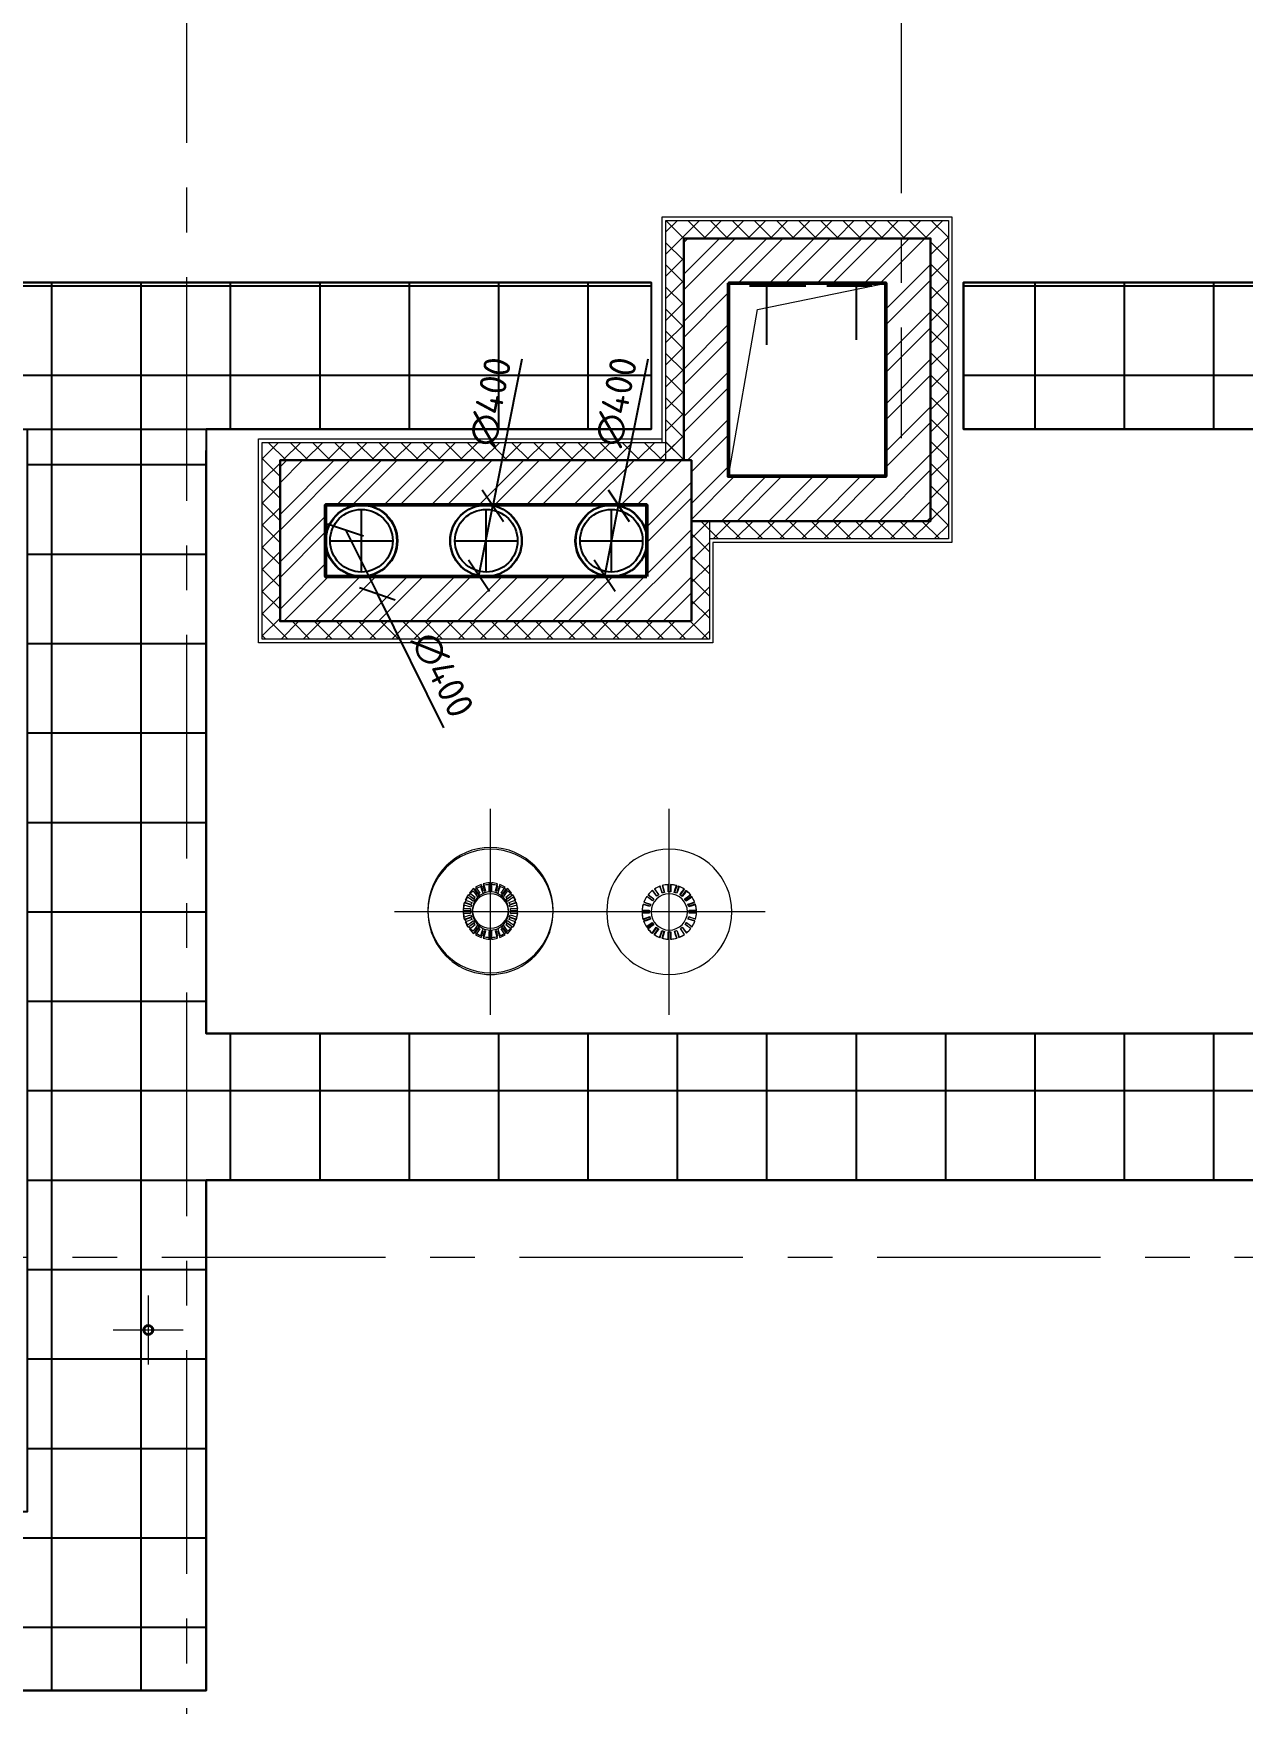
# Model space of a CAD drawing. Header units: millimetres. Extents: x -8689834 to 9419935, y 0 to 135940.
# Drawn here: x 492271 to 499035, y 72669 to 82007 of the extents above; entities that cross this region are included whole.
import ezdxf
from ezdxf import colors
from ezdxf.entities.mleader import LeaderData, LeaderLine
from ezdxf.math import Vec2, Vec3

# ---------------------------------------------------------------- set-up
doc = ezdxf.new("R2010")
doc.units = ezdxf.units.MM
doc.header["$MEASUREMENT"] = 0
doc.linetypes.add('CENTER', pattern=[2, 1.25, -0.25, 0.25, -0.25])
doc.layers.get('0').update_dxf_attribs({"color": 250, "lineweight": 9})
for name, color, linetype, lineweight in [('_ВК-К1', 14, 'Continuous', 40), ('АР_Воронки н', 82, 'Continuous', 9), ('АР_Оси', 7, 'Continuous', 9), ('АР_Отметки', 250, 'Continuous', 15), ('АР_Перегородки кирпич', 244, 'Continuous', 30), ('АР_Перегородки_кирпич_Штрих', 244, 'Continuous', 5), ('АР_Утеплитель', 154, 'Continuous', 9), ('АР_Штрих утеплитель', 24, 'Continuous', 13), ('ОБОРУДОВАНИЕ', 253, 'Continuous', 5), ('Подвал', 250, 'Continuous', 30), ('ПРОЕМЫ ОВ', 173, 'Continuous', 50)]:
    doc.layers.add(name, color=color, linetype=linetype, lineweight=lineweight)
for name, color, linetype in [('АР_Кровля дорожки', 245, 'Continuous'), ('М_дефлектор', 122, 'Continuous'), ('М_проемы ОВ', 30, 'Continuous'), ('М_проемы ОВ вч', 210, 'Continuous'), ('Тонкая', 7, 'Continuous')]:
    doc.layers.add(name, color=color, linetype=linetype)
doc.layers.get('0').freeze()
doc.styles.add('ISOCPEUR', font='isocpeur.ttf', dxfattribs={"width": 0.7})
doc.styles.add('RomanS', font='isocpeur.ttf')
doc.dimstyles.new('Тимур', dxfattribs={"dimscale": 100, "dimtxt": 250, "dimasz": 1.5, "dimexe": 1, "dimexo": 0, "dimgap": 0.5, "dimtad": 1, "dimdec": 0, "dimrnd": 10, "dimzin": 12, "dimdsep": 46, "dimtxsty": 'RomanS', "dimblk1": 'OBLIQUE', "dimblk2": 'OBLIQUE', "dimsah": 1, "dimcen": 3, "dimdle": 1, "dimclrd": 256, "dimclre": 256, "dimclrt": 256, "dimadec": 0, "dimazin": 0, "dimtfac": 0.666667, "dimtdec": 0, "dimtmove": 0, "dimatfit": 3, "dimldrblk": 'OBLIQUE', "dimfxl": 1, "dimtvp": 1, "dimtolj": 1, "dimtzin": 12, "dimlwd": -1, "dimlwe": -1, "dimarcsym": 0})
pattern_1 = [(90, (508874.3, 75595.77), (-500, 0), []), (180, (508874.3, 75595.77), (-3e-14, -500), [])]

# ---------------------------------------------------------------- blocks, each defined once
blk = doc.blocks.new('M_Сток крыши - Сетчатый фильтр 380 мм - Слив 200 мм 2-3193379-Кровля')
at = {"layer": 'ОБОРУДОВАНИЕ', "color": 3, "lineweight": 20, "flags": 128}
for points in [[(-118, 96.4), (-101.8, 84.6), (-85.6, 72.8)], [(-69.8, 88.1), (-81.6, 104.3), (-93.4, 120.5)], [(-83, 127.8), (-71.2, 111.6), (-59.5, 95.4)], [(-39.9, 105.1), (-46.1, 124.1), (-52.3, 143.1)], [(-40.2, 147), (-34, 128), (-27.8, 108.9)], [(-6.3, 112.2), (-6.3, 132.3), (-6.3, 152.3)], [(6.4, 152.3), (6.4, 132.3), (6.4, 112.2)], [(27.8, 108.9), (34, 128), (40.2, 147)], [(52.3, 143.1), (46.1, 124.1), (39.9, 105.1)], [(59.5, 95.4), (71.2, 111.6), (83, 127.8)], [(93.4, 120.5), (81.6, 104.3), (69.8, 88.1)], [(85.6, 72.8), (101.8, 84.6), (118, 96.4)], [(-152.1, 9.1), (-132.1, 9.1), (-112, 9.1)], [(-108, 31.2), (-127, 37.4), (-146, 43.5)], [(-141.9, 55.6), (-122.9, 49.4), (-103.8, 43.2)], [(-93.3, 62.7), (-109.5, 74.5), (-125.7, 86.2)], [(125.7, 86.2), (109.5, 74.5), (93.3, 62.7)], [(103.8, 43.2), (122.9, 49.4), (141.9, 55.6)], [(146, 43.5), (127, 37.4), (108, 31.2)], [(112, 9.1), (132.1, 9.1), (152.1, 9.1)], [(-112.4, -3.6), (-132.4, -3.6), (-152.4, -3.6)], [(-147.5, -38.5), (-128.4, -32.3), (-109.3, -26.1)], [(-105.7, -38.3), (-124.7, -44.4), (-143.8, -50.6)], [(-128.1, -82.5), (-111.9, -70.7), (-95.7, -58.9)], [(-88.5, -69.4), (-104.7, -81.1), (-120.8, -92.9)], [(-95.9, -118.4), (-84.1, -102.2), (-72.4, -86)], [(72.4, -86), (84.1, -102.2), (95.9, -118.4)], [(120.8, -92.9), (104.7, -81.1), (88.5, -69.4)], [(95.7, -58.9), (111.9, -70.7), (128.1, -82.5)], [(143.8, -50.6), (124.7, -44.4), (105.7, -38.3)], [(109.3, -26.1), (128.4, -32.3), (147.5, -38.5)], [(152.4, -3.6), (132.4, -3.6), (112.4, -3.6)], [(-62.2, -93.6), (-74, -109.8), (-85.7, -126)], [(-53.9, -142.6), (-47.7, -123.5), (-41.5, -104.5)], [(-29.5, -108.5), (-35.7, -127.5), (-41.8, -146.5)], [(-6.3, -152.3), (-6.3, -132.3), (-6.3, -112.2)], [(6.4, -112.2), (6.4, -132.3), (6.4, -152.3)], [(41.8, -146.5), (35.7, -127.5), (29.5, -108.5)], [(41.5, -104.5), (47.7, -123.5), (53.9, -142.6)], [(85.7, -126), (74, -109.8), (62.2, -93.6)]]:
    blk.add_lwpolyline(points, dxfattribs=at)
at = {"layer": 'ОБОРУДОВАНИЕ', "color": 3, "lineweight": 20}
for radius, start, end in [(350, 360, 180), (152.4, 127.77498, 140.76775), (101.6, 360, 180), (152.4, 110.06569, 122.99867), (112.4, 121.92953, 128.40667), (152.4, 92.38802, 105.28959), (112.4, 104.32433, 110.80098), (112.4, 86.76177, 93.23823), (152.4, 74.71041, 87.61198), (112.4, 69.19902, 75.67567), (152.4, 57.00133, 69.93431), (112.4, 51.59333, 58.07047), (152.4, 39.23225, 52.22502), (152.4, 163.39621, 176.56836), (152.4, 145.5443, 158.61946), (112.4, 175.34537, 180), (112.4, 157.41475, 163.893), (112.4, 139.61607, 146.09383), (112.4, 33.90617, 40.38393), (112.4, 16.107, 22.58525), (112.4, 360, 4.65463), (152.4, 21.38054, 34.4557), (152.4, 3.43164, 16.60379), (350, 180, 360), (152.4, 181.34518, 194.61946), (152.4, 199.39621, 212.76775), (152.4, 217.5443, 230.99867), (112.4, 180, 181.82381), (112.4, 193.41475, 199.893), (101.6, 180, 360), (112.4, 211.61607, 218.09383), (112.4, 229.92953, 236.40667), (112.4, 303.59333, 310.07047), (112.4, 321.90617, 328.38393), (152.4, 309.00133, 322.4557), (112.4, 340.107, 346.58525), (112.4, 358.17619, 360), (152.4, 327.23225, 340.60379), (152.4, 345.38054, 358.65482), (152.4, 235.77498, 249.28959), (152.4, 254.06569, 267.61198), (112.4, 248.32433, 254.80098), (112.4, 266.76177, 273.23823), (152.4, 272.38802, 285.93431), (112.4, 285.19902, 291.67567), (152.4, 290.71041, 304.22502)]:
    blk.add_arc((0, 0), radius, start, end, dxfattribs=at)
blk = doc.blocks.new('_DotSmall')
at = {"color": 0, "linetype": 'ByBlock', "const_width": 0.5}
blk.add_lwpolyline([(-0.0625, 0, 1), (0.0625, 0, 1)], format="xyb", close=True, dxfattribs=at)
blk = doc.blocks.new('A$C357e6c43')
at = {"layer": 'АР_Воронки н', "flags": 128}
for points in [[(-118, 96.4), (-101.8, 84.6), (-85.6, 72.8)], [(-69.8, 88.1), (-81.6, 104.3), (-93.4, 120.5)], [(-83, 127.8), (-71.2, 111.6), (-59.5, 95.4)], [(-39.9, 105.1), (-46.1, 124.1), (-52.3, 143.1)], [(-40.2, 147), (-34, 128), (-27.8, 108.9)], [(-6.3, 112.2), (-6.3, 132.3), (-6.3, 152.3)], [(6.4, 152.3), (6.4, 132.3), (6.4, 112.2)], [(27.8, 108.9), (34, 128), (40.2, 147)], [(52.3, 143.1), (46.1, 124.1), (39.9, 105.1)], [(59.5, 95.4), (71.2, 111.6), (83, 127.8)], [(93.4, 120.5), (81.6, 104.3), (69.8, 88.1)], [(85.6, 72.8), (101.8, 84.6), (118, 96.4)], [(-152.1, 9.1), (-132.1, 9.1), (-112, 9.1)], [(-108, 31.2), (-127, 37.4), (-146, 43.5)], [(-141.9, 55.6), (-122.9, 49.4), (-103.8, 43.2)], [(-93.3, 62.7), (-109.5, 74.5), (-125.7, 86.2)], [(125.7, 86.2), (109.5, 74.5), (93.3, 62.7)], [(103.8, 43.2), (122.9, 49.4), (141.9, 55.6)], [(146, 43.5), (127, 37.4), (108, 31.2)], [(112, 9.1), (132.1, 9.1), (152.1, 9.1)], [(-112.4, -3.6), (-132.4, -3.6), (-152.4, -3.6)], [(-147.5, -38.5), (-128.4, -32.3), (-109.3, -26.1)], [(-105.7, -38.3), (-124.7, -44.4), (-143.8, -50.6)], [(-128.1, -82.5), (-111.9, -70.7), (-95.7, -58.9)], [(-88.5, -69.4), (-104.7, -81.1), (-120.8, -92.9)], [(-95.9, -118.4), (-84.1, -102.2), (-72.4, -86)], [(72.4, -86), (84.1, -102.2), (95.9, -118.4)], [(120.8, -92.9), (104.7, -81.1), (88.5, -69.4)], [(95.7, -58.9), (111.9, -70.7), (128.1, -82.5)], [(143.8, -50.6), (124.7, -44.4), (105.7, -38.3)], [(109.3, -26.1), (128.4, -32.3), (147.5, -38.5)], [(152.4, -3.6), (132.4, -3.6), (112.4, -3.6)], [(-62.2, -93.6), (-74, -109.8), (-85.7, -126)], [(-53.9, -142.6), (-47.7, -123.5), (-41.5, -104.5)], [(-29.5, -108.5), (-35.7, -127.5), (-41.8, -146.5)], [(-6.3, -152.3), (-6.3, -132.3), (-6.3, -112.2)], [(6.4, -112.2), (6.4, -132.3), (6.4, -152.3)], [(41.8, -146.5), (35.7, -127.5), (29.5, -108.5)], [(41.5, -104.5), (47.7, -123.5), (53.9, -142.6)], [(85.7, -126), (74, -109.8), (62.2, -93.6)]]:
    blk.add_lwpolyline(points, dxfattribs=at)
at = {"layer": 'АР_Воронки н'}
for radius, start, end in [(350, 0, 180), (152.4, 127.77498, 140.76775), (101.6, 0, 180), (152.4, 110.06569, 122.99867), (112.4, 121.92953, 128.40667), (152.4, 92.38802, 105.28959), (112.4, 104.32433, 110.80098), (112.4, 86.76177, 93.23823), (152.4, 74.71041, 87.61198), (112.4, 69.19902, 75.67567), (152.4, 57.00133, 69.93431), (112.4, 51.59333, 58.07047), (152.4, 39.23225, 52.22502), (350, 180, 0), (152.4, 163.39621, 176.56836), (152.4, 145.5443, 158.61946), (112.4, 175.34537, 180), (112.4, 180, 181.82381), (112.4, 157.41475, 163.893), (101.6, 180, 0), (112.4, 139.61607, 146.09383), (112.4, 33.90617, 40.38393), (112.4, 16.107, 22.58525), (112.4, 0, 4.65463), (112.4, 358.17619, 0), (152.4, 21.38054, 34.4557), (152.4, 3.43164, 16.60379), (152.4, 181.34518, 194.61946), (152.4, 199.39621, 212.76775), (152.4, 217.5443, 230.99867), (112.4, 193.41475, 199.893), (112.4, 211.61607, 218.09383), (112.4, 229.92953, 236.40667), (112.4, 303.59333, 310.07047), (112.4, 321.90617, 328.38393), (152.4, 309.00133, 322.4557), (112.4, 340.107, 346.58525), (152.4, 327.23225, 340.60379), (152.4, 345.38054, 358.65482), (152.4, 235.77498, 249.28959), (152.4, 254.06569, 267.61198), (112.4, 248.32433, 254.80098), (112.4, 266.76177, 273.23823), (152.4, 272.38802, 285.93431), (112.4, 285.19902, 291.67567), (152.4, 290.71041, 304.22502)]:
    blk.add_arc((0, 0), radius, start, end, dxfattribs=at)
blk = doc.blocks.new('A$C8068bb3d')
at = {"layer": 'АР_Оси', "linetype": 'CENTER', "ltscale": 1000}
for p, q in [((0, -576.3), (0, 576.3)), ((537, 0), (-537, 0))]:
    blk.add_line(p, q, dxfattribs=at)
blk = doc.blocks.new('A$Cd8bddbec')
at = {"color": 251, "linetype": 'ByBlock'}
for points in [[(-1.8, 175), (-1.8, -175)], [(-175, 0), (175, 0)]]:
    blk.add_lwpolyline(points, dxfattribs=at)
blk.add_circle((0, 0), 175, dxfattribs=at)
at = {"layer": 'М_дефлектор'}
blk.add_circle((-1.8, 0), 200, dxfattribs=at)
blk = doc.blocks.new('_Oblique')
at = {"color": 0, "linetype": 'ByBlock', "lineweight": -2}
blk.add_line((-0.5, -0.5), (0.5, 0.5), dxfattribs=at)
blk = doc.blocks.new('*D723')
at = {"layer": 'М_проемы ОВ', "transparency": 16777216}
for p in [(495004.1, 80185.4), (494763.4, 78974.1)]:
    blk.add_line(p, (494841.4, 79366.4), dxfattribs=at)
at = {"layer": 'М_проемы ОВ', "linetype": 'ByBlock', "transparency": 16777216, "xscale": 150, "yscale": 150, "zscale": 150}
for p, rotation in [((494841.4, 79366.4), 258.7608743418892), ((494763.4, 78974.1), 78.76087434188919)]:
    blk.add_blockref('_Oblique', p, dxfattribs=dict(at, rotation=rotation))
at = {"layer": 'М_проемы ОВ', "linetype": 'ByBlock', "transparency": 16777216, "insert": (494829.4, 79947.4), "char_height": 150, "attachment_point": 5, "rotation": 78.76087, "style": 'RomanS'}
blk.add_mtext('\\A1;∅400', dxfattribs=at)
blk = doc.blocks.new('*D724')
at = {"layer": 'М_проемы ОВ', "transparency": 16777216}
for p in [(495707.7, 80185.4), (495467, 78974.1)]:
    blk.add_line(p, (495545, 79366.5), dxfattribs=at)
at = {"layer": 'М_проемы ОВ', "linetype": 'ByBlock', "transparency": 16777216, "xscale": 150, "yscale": 150, "zscale": 150}
for p, rotation in [((495545, 79366.5), 258.7608743419031), ((495467, 78974.1), 78.7608743419031)]:
    blk.add_blockref('_Oblique', p, dxfattribs=dict(at, rotation=rotation))
at = {"layer": 'М_проемы ОВ', "linetype": 'ByBlock', "transparency": 16777216, "insert": (495533, 79947.4), "char_height": 150, "attachment_point": 5, "rotation": 78.76087, "style": 'RomanS'}
blk.add_mtext('\\A1;∅400', dxfattribs=at)
blk = doc.blocks.new('*D1206')
at = {"layer": 'М_проемы ОВ', "transparency": 16777216}
for p in [(494016.8, 79230.7), (494567.8, 78125.4)]:
    blk.add_line(p, (494195.2, 78872.7), dxfattribs=at)
at = {"layer": 'М_проемы ОВ', "linetype": 'ByBlock', "transparency": 16777216, "xscale": 150, "yscale": 150, "zscale": 150}
for p, rotation in [((494016.8, 79230.7), 296.4969972592316), ((494195.2, 78872.7), 116.4969972592317)]:
    blk.add_blockref('_Oblique', p, dxfattribs=dict(at, rotation=rotation))
at = {"layer": 'М_проемы ОВ', "linetype": 'ByBlock', "transparency": 16777216, "insert": (494560.3, 78420.6), "char_height": 150, "attachment_point": 5, "rotation": 296.497, "style": 'RomanS'}
blk.add_mtext('\\A1;∅400', dxfattribs=at)
blk = doc.blocks.new('A$C6552fe61')
at = {"layer": '_ВК-К1', "color": 18, "lineweight": 9, "ltscale": 100, "true_color": 0x000000}
for p, q in [((0, 192.4), (0, -192.4)), ((-195.4, 0), (195.4, 0))]:
    blk.add_line(p, q, dxfattribs=at)

msp = doc.modelspace()

# ---------------------------------------------------------------- hatches: boundary and pattern name
at = {"layer": 'АР_Кровля дорожки', "ltscale": 500}
h = msp.add_hatch(dxfattribs=at)
h.set_pattern_fill('ANSI37', color=256, scale=4000, angle=45, style=2, double=1)
h.set_pattern_definition(pattern_1)
h.paths.add_polyline_path([(495727.5, 79794.8), (495727.5, 80614.9), (479794, 80614.9), (479794, 81630.8), (474238.5, 81630.8), (474238.5, 80792.5), (478874.9, 80792.5), (478874.9, 79794.8)])
h.paths.add_polyline_path([(497474.7, 80614.9), (497474.7, 79794.8), (500874.2, 79794.8), (500874.2, 76415.9), (501874.6, 76415.9), (501874.6, 79794.8), (520357, 79794.8), (521157, 80614.9)])
edge = h.paths.add_edge_path()
edge.add_line((496710.3, 80614.9), (496710.3, 80411.7))
edge.add_arc((496835.3, 80411.7), 125, 180, 360)
edge.add_line((496960.3, 80411.7), (496960.3, 80614.9))
edge.add_line((496960.3, 80614.9), (496710.3, 80614.9))
edge = h.paths.add_edge_path()
edge.add_line((496276.2, 80614.9), (496276.2, 80411.7))
edge.add_arc((496433.7, 80411.7), 157.5, 180, 360)
edge.add_line((496591.2, 80411.7), (496591.2, 80614.9))
edge.add_line((496591.2, 80614.9), (496276.2, 80614.9))
h = msp.add_hatch(dxfattribs=at)
h.set_pattern_fill('ANSI37', color=256, scale=4000, angle=45, style=2, double=1)
h.set_pattern_definition(pattern_1)
h.paths.add_polyline_path([(493238.5, 78659.2), (493238.5, 78559.2), (493238.5, 79794.8), (492238.5, 79794.8), (492238.5, 73743.3), (483290, 73743.3), (483290, 72743.3), (493238.5, 72743.3), (493238.5, 75165.7)])
h = msp.add_hatch(dxfattribs=at)
h.set_pattern_fill('ANSI37', color=256, scale=4000, angle=45, style=2, double=1)
h.set_pattern_definition(pattern_1)
h.paths.add_polyline_path([(499601, 76415.9), (493238.5, 76415.9), (493238.5, 75595.8), (499601, 75595.8)])
at = {"layer": 'АР_Перегородки_кирпич_Штрих', "ltscale": 500}
h = msp.add_hatch(dxfattribs=at)
h.set_pattern_fill('ANSI32', color=256, scale=500)
h.paths.add_polyline_path([(497039.3, 79530.7), (496159.3, 79530.7), (496159.3, 80610.7), (497039.3, 80610.7)], flags=16)
edge = h.paths.add_edge_path()
edge.add_line((495952.4, 79282.5), (495952.4, 79620.4))
edge.add_line((495952.4, 79620.4), (495909.3, 79620.4))
edge.add_line((495909.3, 79620.4), (495909.3, 80860.7))
edge.add_line((495909.3, 80860.7), (497289.3, 80860.7))
edge.add_line((497289.3, 80860.7), (497289.3, 79280.7))
edge.add_line((497289.3, 79280.7), (495952.4, 79280.7))
h = msp.add_hatch(dxfattribs=at)
h.set_pattern_fill('ANSI32', color=256, scale=500)
h.set_pattern_definition([(45, (0, 120), (-132.58252, 132.58252), []), (45, (88.39, 120), (-132.58252, 132.58252), [])])
h.paths.add_polyline_path([(495702.4, 78970.4), (493906, 78970.3), (493906, 79370.3), (495702.4, 79370.4)], flags=16)
h.paths.add_polyline_path([(495952.4, 78720.4), (493651, 78720.3), (493651, 79620.3), (495952.4, 79620.4)])
at = {"layer": 'АР_Утеплитель', "ltscale": 500}
h = msp.add_hatch(dxfattribs=at)
h.set_pattern_fill('ANSI37', color=256, scale=700)
h.paths.add_polyline_path([(497257.3, 79280.7), (496052.4, 79280.7), (496052.4, 79180.7), (497191.9, 79180.7)])
h.paths.add_polyline_path([(495909.3, 80860.7), (497124.4, 80860.7), (497124.7, 80960.7), (495809.3, 80960.7), (495809.3, 80494.9), (495909.3, 80494.9)])
h.paths.add_polyline_path([(497389.3, 80960.7), (497125.4, 80960.7), (497125.4, 80860.7), (497289.3, 80860.7), (497289.3, 80494.9), (497389.3, 80494.9)])
h.paths.add_polyline_path([(497389.3, 80494.9), (497289.3, 80494.9), (497289.3, 79674.8), (497389.3, 79674.8)])
h.paths.add_polyline_path([(497389.3, 79674.8), (497289.3, 79674.8), (497289.3, 79329.6), (497389.3, 79482.5)])
h.paths.add_polyline_path([(497389.3, 79482.5), (497289.3, 79329.6), (497289.3, 79280.7), (497257.3, 79280.7), (497191.9, 79180.7), (497389.3, 79180.7)])
h.paths.add_polyline_path([(495909.3, 80494.9), (495809.3, 80494.9), (495809.3, 79674.8), (495909.3, 79674.8)])
h.paths.add_polyline_path([(495909.3, 79674.8), (495809.3, 79674.8), (495809.3, 79620.4), (495909.3, 79620.4)])
h = msp.add_hatch(dxfattribs=at)
h.set_pattern_fill('ANSI37', color=256, scale=700)
h.paths.add_polyline_path([(495952.4, 78720.4), (493651, 78720.3), (493651, 79620.3), (495952.4, 79620.4)], flags=16)
h.paths.add_polyline_path([(496052.4, 79280.7), (495952.4, 79280.7), (495952.4, 79620.4), (495909.3, 79620.4), (495909.3, 79720.4), (493551, 79720.3), (493551, 78620.3), (496052.4, 78620.4)])
at = {"layer": 'АР_Штрих утеплитель', "ltscale": 500}
h = msp.add_hatch(dxfattribs=at)
h.set_pattern_fill('ANSI37', color=256, scale=700)
h.paths.add_polyline_path([(488125.4, 86470.7), (487311, 86470.7), (487254.1, 86370.7), (488125.4, 86370.7)])
h.paths.add_polyline_path([(487311, 86470.7), (485125.4, 86470.7), (485125.4, 86370.7), (487254.1, 86370.7)])
h.paths.add_polyline_path([(485125.4, 86470.7), (484719.3, 86470.7), (484719.3, 86370.7), (485125.4, 86370.7)])
h.paths.add_polyline_path([(484719.3, 86470.7), (484599.3, 86470.7), (484599.3, 86350.7), (484699.3, 86350.7), (484699.3, 86370.7), (484719.3, 86370.7)])
h.paths.add_polyline_path([(484699.3, 86350.7), (484599.3, 86350.7), (484599.3, 82608.9), (484699.3, 82507.6)], flags=17)
h.paths.add_polyline_path([(488674.3, 86470.7), (488125.4, 86470.7), (488125.4, 86370.7), (488674.3, 86370.7)])
h.paths.add_polyline_path([(491125.4, 86470.7), (488674.3, 86470.7), (488674.3, 86370.7), (491125.4, 86370.7)])
edge = h.paths.add_edge_path()
edge.add_line((519039.3, 86470.7), (491125.4, 86470.7))
edge.add_line((491125.4, 86470.7), (491125.4, 86370.7))
edge.add_line((491125.4, 86370.7), (518939.3, 86370.7))
edge.add_line((518939.3, 86370.7), (518939.3, 82505.7))
edge.add_line((518939.3, 82505.7), (529539.3, 82505.7))
edge.add_line((529539.3, 82505.7), (529539.3, 64635.7))
edge.add_line((529539.3, 64635.7), (535889.6, 64635.7))
edge.add_line((535889.6, 64635.7), (535889.6, 55285.7))
edge.add_line((535889.6, 55285.7), (523149.3, 55285.7))
edge.add_line((523149.3, 55285.7), (523149.3, 61635.7))
edge.add_line((523149.3, 61635.7), (515269.3, 61635.7))
edge.add_line((515269.3, 61635.7), (515269.3, 66825.7))
edge.add_line((515269.3, 66825.7), (506175.1, 66825.7))
edge.add_line((506175.1, 66825.7), (506175.1, 66244.5))
edge.add_line((506175.1, 66244.5), (506155.6, 66068.2))
edge.add_line((506155.6, 66068.2), (506141.9, 65984.2))
edge.add_line((506141.9, 65984.2), (506139, 65968))
edge.add_line((506139, 65968), (506076.4, 65639.5))
edge.add_line((506076.4, 65639.5), (506000.5, 65342.7))
edge.add_line((506000.5, 65342.7), (505851.9, 64925.9))
edge.add_arc((501860.9, 66451.5), 4272.6, 319.18314, 339.07997, ccw=False)
edge.add_arc((497562.1, 71117.2), 10600.2, 314.07966, 315.28219, ccw=False)
edge.add_arc((501930.8, 66599.1), 4315.4, 292.23076, 314.14191, ccw=False)
edge.add_arc((501910.9, 66605.1), 4328.5, 269.86222, 292.44587, ccw=False)
edge.add_arc((501906, 66682.9), 4406.3, 249.96788, 269.92729, ccw=False)
edge.add_arc((501848.5, 66565.3), 4276.1, 225.76952, 250.1526, ccw=False)
edge.add_arc((501989.4, 66546), 4362.1, 193.65104, 224.2664, ccw=False)
edge.add_arc((500211.3, 66232.6), 2562.8, 185.57656, 196.22526, ccw=False)
edge.add_line((497660.6, 65983.5), (497642.8, 66113.9))
edge.add_line((497642.8, 66113.9), (497625, 66244.2))
edge.add_line((497625, 66244.2), (497625, 66825.7))
edge.add_line((497625, 66825.7), (488494.3, 66825.7))
edge.add_line((488494.3, 66825.7), (488494.3, 61635.7))
edge.add_line((488494.3, 61635.7), (480374.2, 61635.5))
edge.add_line((480374.2, 61635.5), (480374.4, 58460.7))
edge.add_line((480374.4, 58460.7), (480374.5, 55285.7))
edge.add_line((480374.5, 55285.7), (467634.3, 55285.6))
edge.add_line((467634.3, 55285.6), (467634.2, 64635.7))
edge.add_line((467634.2, 64635.7), (473984.3, 64635.7))
edge.add_line((473984.3, 64635.7), (473984.3, 82505.7))
edge.add_line((473984.3, 82505.7), (484699.3, 82505.7))
edge.add_line((484699.3, 82505.7), (484599.3, 82605.7))
edge.add_line((484599.3, 82605.7), (473884.3, 82605.7))
edge.add_line((473884.3, 82605.7), (473884.3, 64735.7))
edge.add_line((473884.3, 64735.7), (467534.2, 64735.7))
edge.add_line((467534.2, 64735.7), (467534.3, 55185.7))
edge.add_line((467534.3, 55185.7), (480474.5, 55185.7))
edge.add_line((480474.5, 55185.7), (480474.3, 61535.7))
edge.add_line((480474.3, 61535.7), (488594.3, 61535.7))
edge.add_line((488594.3, 61535.7), (488594.3, 66725.7))
edge.add_line((488594.3, 66725.7), (497525, 66725.7))
edge.add_line((497525, 66725.7), (497525, 66237.4))
edge.add_line((497525, 66237.4), (497543.1, 66104.6))
edge.add_line((497543.1, 66104.6), (497561.3, 65971.9))
edge.add_arc((500388.5, 66262.9), 2842.2, 185.8771, 196.02248)
edge.add_arc((501992.2, 66548), 4465.5, 193.85838, 224.29859)
edge.add_arc((501842.9, 66555.8), 4365.4, 225.74069, 250.04366)
edge.add_arc((501905.5, 66682.6), 4506, 249.84489, 269.91997)
edge.add_arc((501902.1, 66644.7), 4468.1, 269.9629, 314.01068)
edge.add_line((505006.5, 63431.2), (505154.7, 63574.3))
edge.add_arc((501487.8, 66672.9), 4800.8, 319.80095, 338.22299)
edge.add_line((505946, 64891.8), (506096.4, 65314.3))
edge.add_line((506096.4, 65314.3), (506188.1, 65672.6))
edge.add_line((506188.1, 65672.6), (506240.4, 65967))
edge.add_line((506240.4, 65967), (506248.8, 66014.1))
edge.add_line((506248.8, 66014.1), (506275.1, 66238.7))
edge.add_line((506275.1, 66238.7), (506275.1, 66725.7))
edge.add_line((506275.1, 66725.7), (515169.3, 66725.7))
edge.add_line((515169.3, 66725.7), (515169.3, 61535.7))
edge.add_line((515169.3, 61535.7), (523049.3, 61535.7))
edge.add_line((523049.3, 61535.7), (523049.3, 55185.7))
edge.add_line((523049.3, 55185.7), (535989.6, 55185.7))
edge.add_line((535989.6, 55185.7), (535989.6, 64735.7))
edge.add_line((535989.6, 64735.7), (529639.3, 64735.7))
edge.add_line((529639.3, 64735.7), (529639.3, 82605.7))
edge.add_line((529639.3, 82605.7), (519039.3, 82605.7))
edge.add_line((519039.3, 82605.7), (519039.3, 86470.7))

# ---------------------------------------------------------------- linework, layer by layer
at = {"layer": '_ВК-К1', "color": 18, "lineweight": 9, "ltscale": 100, "true_color": 0x000000}
msp.add_line((492811.8, 74758.1), (493015.8, 74758.1), dxfattribs=at)
at = {"layer": '_ВК-К1', "color": 244, "lineweight": 13, "ltscale": 500, "true_color": 0x991b1e}
msp.add_circle((492913.8, 74758.1), 25, dxfattribs=at)
msp.add_circle((492913.8, 74758.1), 25, dxfattribs=at)
at = {"layer": '_ВК-К1', "color": 244, "ltscale": 100, "true_color": 0x991b1e}
msp.add_circle((492913.8, 74758.1), 25, dxfattribs=at)
at = {"layer": 'АР_Кровля дорожки', "ltscale": 100}
for p, q in [((495727.5, 80614.9), (479794, 80614.9)), ((522875.4, 80614.9), (497474.7, 80614.9)), ((483290, 79794.8), (495727.5, 79794.8)), ((497474.7, 79794.8), (500874.2, 79794.8)), ((493238.5, 76415.9), (493238.5, 79674.8)), ((500874.2, 76415.9), (493238.5, 76415.9)), ((493238.5, 72743.3), (493238.5, 75595.8)), ((493238.5, 75595.8), (520357, 75595.8)), ((493238.5, 72743.3), (483374.4, 72743.3))]:
    msp.add_line(p, q, dxfattribs=at)
at = {"layer": 'АР_Кровля дорожки', "ltscale": 500}
for p, q in [((495727.5, 80614.9), (495727.5, 79794.8)), ((497474.7, 80614.9), (497474.7, 79794.8))]:
    msp.add_line(p, q, dxfattribs=at)
for points in [[(478874.9, 72595.6), (478874.9, 80792.5), (474238.5, 80792.5), (474238.5, 81630.8), (479794, 81630.8), (479794, 80614.9), (495727.5, 80614.9), (495727.5, 79794.8), (493238.5, 79794.8), (493238.5, 76415.9), (500874.2, 76415.9)], [(500874.2, 79794.8), (497474.7, 79794.8), (497474.7, 80614.9), (510079.3, 80614.9)], [(499601, 75595.8), (493238.5, 75595.8), (493238.5, 72743.3), (483374.4, 72743.3), (483374.4, 64878.2)]]:
    msp.add_lwpolyline(points, dxfattribs=at)
at = {"layer": 'АР_Кровля дорожки', "ltscale": 100}
for points in [[(483290, 73743.3), (492238.5, 73743.3), (492238.5, 79794.8), (493238.5, 79794.8), (493238.5, 76415.9)], [(479520.8, 63361.8), (479520.8, 64878.2), (483374.4, 64878.2), (483374.4, 72743.3), (493238.5, 72743.3), (493238.5, 75595.8)]]:
    msp.add_lwpolyline(points, dxfattribs=at)
at = {"layer": 'АР_Оси', "linetype": 'CENTER', "ltscale": 1000}
for p, q in [((497125.4, 134363.1), (497125.4, 79744.1)), ((493129.3, 53394.4), (493129.3, 88513.2)), ((454990.5, 75165.7), (538587.7, 75165.7))]:
    msp.add_line(p, q, dxfattribs=at)
at = {"layer": 'АР_Перегородки кирпич', "linetype": 'Continuous', "ltscale": 100}
msp.add_lwpolyline([(495909.3, 79620.4), (495909.3, 80860.7), (497289.3, 80860.7), (497289.3, 79280.7), (495952.4, 79280.7)], dxfattribs=at)
for points in [[(497039.3, 79530.7), (496159.3, 79530.7), (496159.3, 80610.7), (497039.3, 80610.7)], [(495952.4, 78720.4), (493651, 78720.3), (493651, 79620.3), (495952.4, 79620.4)], [(495702.4, 78970.4), (493906, 78970.3), (493906, 79370.3), (495702.4, 79370.4)]]:
    msp.add_lwpolyline(points, close=True, dxfattribs=at)
at = {"layer": 'АР_Утеплитель', "ltscale": 500}
for points in [[(495789.3, 79720.4), (495789.3, 80980.7), (497409.3, 80980.7), (497409.3, 79160.7), (496072.4, 79160.7)], [(495809.3, 79620.4), (495809.3, 80960.7), (497389.3, 80960.7), (497389.3, 79180.7), (496052.4, 79180.7)], [(496072.4, 79160.7), (496072.4, 78600.4), (493531, 78600.3), (493531, 79740.3), (495789.3, 79740.4)], [(496052.4, 79280.7), (496052.4, 78620.4), (493551, 78620.3), (493551, 79720.3), (495809.3, 79720.4)]]:
    msp.add_lwpolyline(points, dxfattribs=at)
at = {"layer": 'М_проемы ОВ', "color": 1, "linetype": 'ByBlock'}
for centre in [(494107.8, 79170.4), (494802.4, 79170.2), (494804.2, 79170.4), (495504.2, 79170.4), (495506, 79170.3)]:
    msp.add_circle(centre, 200, dxfattribs=at)
at = {"layer": 'М_проемы ОВ вч', "linetype": 'ByBlock'}
msp.add_circle((494106, 79171.7), 200, dxfattribs=at)
at = {"layer": 'ПРОЕМЫ ОВ', "ltscale": 500}
for points in [[(496159.3, 80610.7), (497039.3, 80610.7), (497039.3, 79530.7), (496159.3, 79530.7)], [(495702.4, 78970.4), (493906, 78970.4), (493906, 79370.3), (495702.4, 79370.3)]]:
    msp.add_lwpolyline(points, close=True, dxfattribs=at)
at = {"layer": 'ПРОЕМЫ ОВ', "lineweight": 15, "ltscale": 500}
msp.add_lwpolyline([(496159.3, 79530.7), (496321, 80463.4), (497039.3, 80610.7)], dxfattribs=at)

# ---------------------------------------------------------------- block references
at = {"layer": 'М_дефлектор'}
for p in [(494106, 79170.3), (494804.2, 79170.3), (495504.2, 79170.3)]:
    msp.add_blockref('A$Cd8bddbec', p, dxfattribs=at)
at = {"layer": 'Подвал', "lineweight": 13, "ltscale": 500}
msp.add_blockref('A$C6552fe61', (492913.8, 74758.1), dxfattribs=at)
at = {"layer": 'Тонкая', "lineweight": 13, "ltscale": 500}
for p in [(494828, 77095.5), (495828, 77095.5)]:
    msp.add_blockref('A$C8068bb3d', p, dxfattribs=at)
at = {"layer": 'Тонкая', "ltscale": 500}
for p in [(494828, 77105.4), (495828, 77095.5)]:
    msp.add_blockref('A$C357e6c43', p, dxfattribs=at)
for p, rotation in [((494828, 77095.5), 180), ((495828, 77095.5), 270)]:
    msp.add_blockref('M_Сток крыши - Сетчатый фильтр 380 мм - Слив 200 мм 2-3193379-Кровля', p, dxfattribs=dict(at, rotation=rotation))

# ---------------------------------------------------------------- dimensions: what is measured, and where the dimension line sits
at = {"layer": 'М_проемы ОВ', "linetype": 'ByBlock'}
for p1, p2, picture, middle in [((494763.4, 78974.1), (494841.4, 79366.4), '*D723', (494829.4, 79947.4)), ((495467, 78974.1), (495545, 79366.5), '*D724', (495533, 79947.4)), ((494016.8, 79230.7), (494195.2, 78872.7), '*D1206', (494560.3, 78420.6))]:
    dim = msp.add_diameter_dim_2p(p1=p1, p2=p2, dimstyle='Тимур', override={"dimtxt": 1.5}, dxfattribs=at)
    dim.commit()
    dim.dimension.update_dxf_attribs({"geometry": picture, "text_midpoint": middle})

# ---------------------------------------------------------------- leaders
at = {"layer": 'АР_Отметки'}
ml = msp.add_multileader_mtext('Standard', dxfattribs=at)
ml.set_content('Л.4', color=256, style='ISOCPEUR')
ml.set_leader_properties(color=256, linetype='Continuous', lineweight=-1)
ml.set_arrow_properties(name='DOTSMALL')
ml.build(insert=Vec2(0, 0))
ml.multileader.update_dxf_attribs({"has_text_frame": 1, "text_left_attachment_type": 4, "text_right_attachment_type": 4, "dogleg_length": 100, "arrow_head_size": 180})
ctx = ml.context
ctx.base_point, ctx.char_height, ctx.arrow_head_size, ctx.landing_gap_size, ctx.plane_origin = Vec3(492034.9, 129862.6), 250, 180, 50, Vec3(520155.4, 117704.9)
ctx.left_attachment, ctx.right_attachment = 4, 4
notes = []
notes.append((ctx, [(0, (0, 0, 0), (0, 0), (1, 0), 1, [])]))
ctx.mtext.insert, ctx.mtext.width, ctx.mtext.line_spacing_style, ctx.mtext.flow_direction = Vec3(492084.9, 130195.9), 852.697, 2, 5
ml = msp.add_multileader_mtext('Standard', dxfattribs=at)
ml.set_content('+19,400', color=256, style='ISOCPEUR')
ml.set_leader_properties(color=256, linetype='Continuous', lineweight=-1)
ml.set_arrow_properties(name='DOTSMALL')
ml.build(insert=Vec2(0, 0))
ml.multileader.update_dxf_attribs({"has_text_frame": 1, "text_left_attachment_type": 4, "text_right_attachment_type": 4, "dogleg_length": 100, "arrow_head_size": 180})
ctx = ml.context
ctx.base_point, ctx.char_height, ctx.arrow_head_size, ctx.landing_gap_size, ctx.plane_origin = Vec3(522386.5, 76516.7), 250, 180, 50, Vec3(522305.1, 74806)
ctx.left_attachment, ctx.right_attachment = 4, 4
notes.append((ctx, [(0, (0, 0, 0), (0, 0), (1, 0), 1, [])]))
ctx.mtext.insert, ctx.mtext.width, ctx.mtext.defined_height, ctx.mtext.line_spacing_style, ctx.mtext.flow_direction = Vec3(522436.5, 76850), 696.035, 776.5, 2, 5
for ctx, leaders in notes:
    for number, flags, end, landing, length, lines in leaders:
        leader = LeaderData()
        leader.index, (leader.has_last_leader_line, leader.has_dogleg_vector, leader.attachment_direction) = number, flags
        leader.last_leader_point, leader.dogleg_vector, leader.dogleg_length = Vec3(end), Vec3(landing), length
        for number, points, colour, breaks in lines:
            line = LeaderLine()
            line.index, line.vertices, line.color, line.breaks = number, Vec3.list(points), colors.encode_raw_color(colour), breaks
            leader.lines.append(line)
        ctx.leaders.append(leader)

doc.saveas('drawing.dxf')
